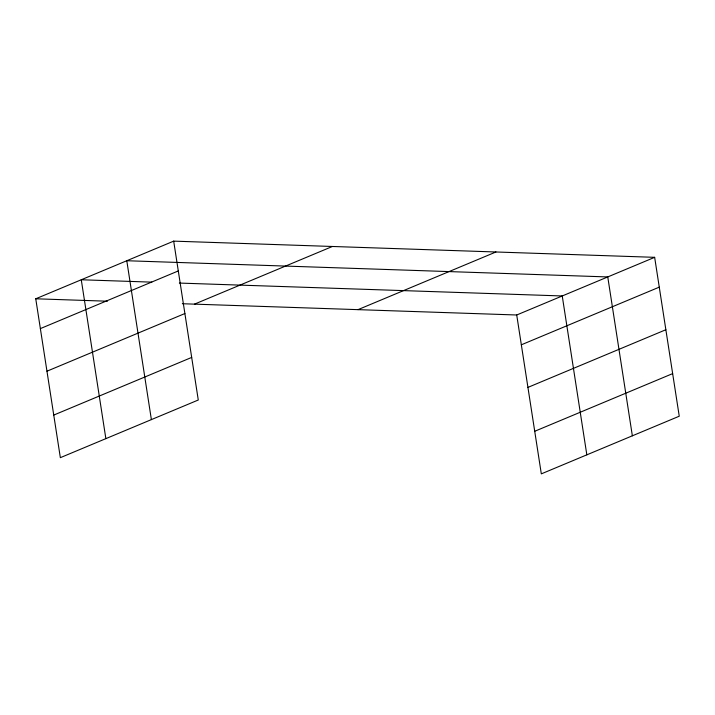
<?xml version="1.0" encoding="UTF-8"?>
<svg xmlns="http://www.w3.org/2000/svg" width="715" height="715" viewBox="0 0 715 715"><rect width="100%" height="100%" fill="white"/><g stroke="black" fill="none" stroke-linecap="round" stroke-linejoin="round"><path stroke-width="1.07" d="M173.682 241.134L198.278 400.007L60.346 457.672L35.75 298.79L173.682 241.134L654.654 257.329L679.25 416.21L541.318 473.866L516.722 314.993L654.654 257.329M40.362 328.605L178.303 270.94M194.471 304.143L332.404 246.478M46.958 371.201L184.89 313.536M53.75 415.075L191.691 357.42M358.001 309.649L495.933 251.984M521.333 344.809L659.266 287.144M527.929 387.396L665.862 329.731M534.722 431.279L672.654 373.614M151.812 282.139L81.269 279.762L105.865 438.644M179.367 283.069L562.24 295.965L586.836 454.838M35.75 298.79L107.393 301.203M182.343 303.732L516.722 314.993M632.355 435.81L607.759 276.937L126.787 260.734L151.383 419.616"/></g></svg>
